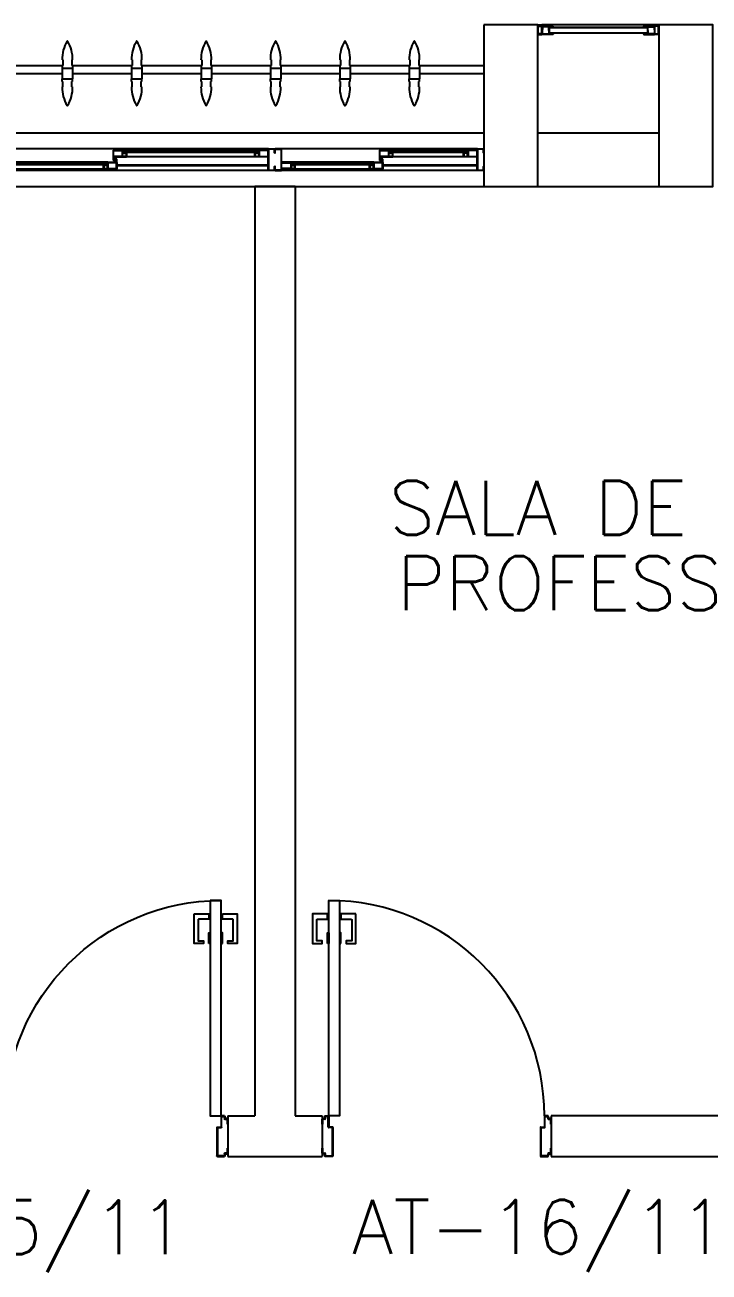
# Model space of a CAD drawing. Header units: millimetres. Extents: x 2686 to 2939, y 1294 to 1441.
# Drawn here: x 2752.568 to 2755.107, y 1316.345 to 1320.975 of the extents above; entities that cross this region are included whole.
import ezdxf

# ---------------------------------------------------------------- set-up
doc = ezdxf.new("R2010")
doc.units = ezdxf.units.MM
for name, color, linetype in [('AR-ALV', 2, 'Continuous'), ('AR-BRISES', 1, 'Continuous'), ('AR-ESQ', 1, 'Continuous'), ('AR-ESTC', 3, 'Continuous'), ('AR-PORTA', 1, 'Continuous'), ('BR-PAINEL', 1, 'Continuous'), ('BR-SUPORTE', 1, 'Continuous'), ('DT-ESQ-BAGUETE-C', 1, 'Continuous'), ('DT-ESQ-BAGUETE-V', 1, 'Continuous'), ('DT-ESQ-CHAPA DOBRADA-V', 1, 'Continuous'), ('DT-ESQ-PERFIL CADEIRA-C', 2, 'Continuous'), ('DT-ESQ-PERFIL CADEIRA-V', 2, 'Continuous'), ('DT-ESQ-PERFIL U SIMPLES-C', 2, 'Continuous'), ('DT-ESQ-PERFIL U-C', 2, 'Continuous'), ('DT-ESQ-PERFIL U-V', 1, 'Continuous'), ('DT-ESQ-VENEZIANA-C', 1, 'Continuous'), ('DT-ESQ-VENEZIANA-V', 1, 'Continuous'), ('DT-ESQ-VIDRO-C', 2, 'Continuous'), ('DT-TXTMOD', 1, 'Continuous'), ('ENDEREÇO', 2, 'Continuous'), ('maçaneta', 1, 'Continuous'), ('mov', 1, 'Continuous'), ('PM-PERFIL U-C', 2, 'Continuous'), ('pm1', 2, 'Continuous'), ('TEXTO', 2, 'Continuous')]:
    doc.layers.add(name, color=color, linetype=linetype)
doc.styles.add('S10', font='simplex.shx', dxfattribs={"height": 0.1})
doc.styles.add('UNB-100', font='simplex.shx', dxfattribs={"height": 0.2})
doc.styles.add('UNB1-100', font='simplex.shx', dxfattribs={"height": 0.2})

# ---------------------------------------------------------------- blocks, each defined once
blk = doc.blocks.new('EF35-P')
at = {"layer": 'DT-ESQ-BAGUETE-C', "ltscale": 0.1}
for points in [[(0.4225, -0.08), (0.409, -0.08), (0.409, -0.0785), (0.422, -0.0785, 0.414214), (0.4225, -0.078), (0.4225, -0.067, 0.414214), (0.422, -0.0665), (0.409, -0.0665), (0.409, -0.065), (0.4225, -0.065, -0.414214), (0.424, -0.0665), (0.424, -0.0785, -0.414214)], [(0.7015, -0.08), (0.715, -0.08), (0.715, -0.0785), (0.702, -0.0785, -0.414214), (0.7015, -0.078), (0.7015, -0.067, -0.414214), (0.702, -0.0665), (0.715, -0.0665), (0.715, -0.065), (0.7015, -0.065, 0.414214), (0.7, -0.0665), (0.7, -0.0785, 0.414214)], [(1.41, -0.08), (1.3965, -0.08), (1.3965, -0.0785), (1.4095, -0.0785, 0.414214), (1.41, -0.078), (1.41, -0.067, 0.414214), (1.4095, -0.0665), (1.3965, -0.0665), (1.3965, -0.065), (1.41, -0.065, -0.414214), (1.4115, -0.0665), (1.4115, -0.0785, -0.414214)], [(0.0735, -0.125), (0.06, -0.125), (0.06, -0.1235), (0.073, -0.1235, 0.414214), (0.0735, -0.123), (0.0735, -0.112, 0.414214), (0.073, -0.1115), (0.06, -0.1115), (0.06, -0.11), (0.0735, -0.11, -0.414214), (0.075, -0.1115), (0.075, -0.1235, -0.414214)], [(0.339, -0.125), (0.3525, -0.125), (0.3525, -0.1235), (0.3395, -0.1235, -0.414214), (0.339, -0.123), (0.339, -0.112, -0.414214), (0.3395, -0.1115), (0.3525, -0.1115), (0.3525, -0.11), (0.339, -0.11, 0.414214), (0.3375, -0.1115), (0.3375, -0.1235, 0.414214)], [(0.8485, -0.125), (0.835, -0.125), (0.835, -0.1235), (0.848, -0.1235, 0.414214), (0.8485, -0.123), (0.8485, -0.112, 0.414214), (0.848, -0.1115), (0.835, -0.1115), (0.835, -0.11), (0.8485, -0.11, -0.414214), (0.85, -0.1115), (0.85, -0.1235, -0.414214)], [(1.3265, -0.125), (1.34, -0.125), (1.34, -0.1235), (1.327, -0.1235, -0.414214), (1.3265, -0.123), (1.3265, -0.112, -0.414214), (1.327, -0.1115), (1.34, -0.1115), (1.34, -0.11), (1.3265, -0.11, 0.414214), (1.325, -0.1115), (1.325, -0.1235, 0.414214)]]:
    blk.add_lwpolyline(points, format="xyb", close=True, dxfattribs=at)
at = {"layer": 'DT-ESQ-BAGUETE-V', "ltscale": 0.1}
for p, q in [((0.4225, -0.065), (0.7015, -0.065)), ((1.41, -0.065), (1.9015, -0.065)), ((0.0735, -0.11), (0.339, -0.11)), ((0.8485, -0.11), (1.3265, -0.11))]:
    blk.add_line(p, q, dxfattribs=at)
at = {"layer": 'DT-ESQ-CHAPA DOBRADA-V', "ltscale": 0.1}
for p, q in [((0.025, -0.077), (0.374, -0.077)), ((0.025, -0.08), (0.374, -0.08)), ((0.8, -0.077), (1.3615, -0.077)), ((0.8, -0.08), (1.3615, -0.08))]:
    blk.add_line(p, q, dxfattribs=at)
at = {"layer": 'DT-ESQ-PERFIL CADEIRA-C', "ltscale": 0.1}
for p, q in [((0.376, -0.0885), (0.4225, -0.0885)), ((0.75, -0.0885), (0.7015, -0.0885)), ((1.3635, -0.0885), (1.41, -0.0885)), ((0.025, -0.1335), (0.0735, -0.1335)), ((0.3855, -0.1335), (0.339, -0.1335)), ((0.8, -0.1335), (0.8485, -0.1335)), ((1.373, -0.1335), (1.3265, -0.1335))]:
    blk.add_line(p, q, dxfattribs=at)
for points in [[(0.4225, -0.087, -1), (0.4225, -0.09), (0.376, -0.09, -0.414214), (0.374, -0.088), (0.374, -0.067, -0.414214), (0.376, -0.065), (0.4075, -0.065, -0.414214), (0.409, -0.0665), (0.409, -0.087)], [(0.409, -0.0885, -0.198913), (0.4079, -0.0881, -0.198913), (0.4075, -0.087), (0.4075, -0.067, 0.414214), (0.407, -0.0665), (0.376, -0.0665, 0.414214), (0.3755, -0.067), (0.3755, -0.088, 0.414214), (0.376, -0.0885)], [(0.7015, -0.09), (0.75, -0.09), (0.75, -0.0885), (0.715, -0.0885, 0.198912), (0.7161, -0.0881, 0.198913), (0.7165, -0.087), (0.7165, -0.067, -0.414214), (0.717, -0.0665), (0.75, -0.0665), (0.75, -0.065), (0.7165, -0.065, 0.414214), (0.715, -0.0665), (0.715, -0.0785), (0.715, -0.08), (0.715, -0.087), (0.7015, -0.087, 1)], [(1.41, -0.087, -1), (1.41, -0.09), (1.3635, -0.09, -0.414214), (1.3615, -0.088), (1.3615, -0.067, -0.414214), (1.3635, -0.065), (1.395, -0.065, -0.414214), (1.3965, -0.0665), (1.3965, -0.087)], [(1.3965, -0.0885, -0.198913), (1.3954, -0.0881, -0.198913), (1.395, -0.087), (1.395, -0.067, 0.414214), (1.3945, -0.0665), (1.3635, -0.0665, 0.414214), (1.363, -0.067), (1.363, -0.088, 0.414214), (1.3635, -0.0885)], [(0.0735, -0.135), (0.025, -0.135), (0.025, -0.1335), (0.06, -0.1335, -0.198912), (0.0589, -0.1331, -0.198913), (0.0585, -0.132), (0.0585, -0.112, 0.414214), (0.058, -0.1115), (0.025, -0.1115), (0.025, -0.11), (0.0585, -0.11, -0.414214), (0.06, -0.1115), (0.06, -0.1235), (0.06, -0.125), (0.06, -0.132), (0.0735, -0.132, -1)], [(0.339, -0.132, 1), (0.339, -0.135), (0.3855, -0.135, 0.414214), (0.3875, -0.133), (0.3875, -0.112, 0.414214), (0.3855, -0.11), (0.354, -0.11, 0.414214), (0.3525, -0.1115), (0.3525, -0.132)], [(0.3525, -0.1335, 0.198913), (0.3536, -0.1331, 0.198913), (0.354, -0.132), (0.354, -0.112, -0.414214), (0.3545, -0.1115), (0.3855, -0.1115, -0.414214), (0.386, -0.112), (0.386, -0.133, -0.414214), (0.3855, -0.1335)], [(0.8485, -0.135), (0.8, -0.135), (0.8, -0.1335), (0.835, -0.1335, -0.198912), (0.8339, -0.1331, -0.198913), (0.8335, -0.132), (0.8335, -0.112, 0.414214), (0.833, -0.1115), (0.8, -0.1115), (0.8, -0.11), (0.8335, -0.11, -0.414214), (0.835, -0.1115), (0.835, -0.1235), (0.835, -0.125), (0.835, -0.132), (0.8485, -0.132, -1)], [(1.3265, -0.132, 1), (1.3265, -0.135), (1.373, -0.135, 0.414214), (1.375, -0.133), (1.375, -0.112, 0.414214), (1.373, -0.11), (1.3415, -0.11, 0.414214), (1.34, -0.1115), (1.34, -0.132)], [(1.34, -0.1335, 0.198913), (1.3411, -0.1331, 0.198913), (1.3415, -0.132), (1.3415, -0.112, -0.414214), (1.342, -0.1115), (1.373, -0.1115, -0.414214), (1.3735, -0.112), (1.3735, -0.133, -0.414214), (1.373, -0.1335)]]:
    blk.add_lwpolyline(points, format="xyb", close=True, dxfattribs=at)
at = {"layer": 'DT-ESQ-PERFIL CADEIRA-V', "ltscale": 0.1}
for p, q in [((0.4075, -0.09), (0.7015, -0.09)), ((1.395, -0.09), (1.9015, -0.09)), ((0.0735, -0.135), (0.339, -0.135)), ((0.8485, -0.135), (1.3265, -0.135))]:
    blk.add_line(p, q, dxfattribs=at)
at = {"layer": 'DT-ESQ-PERFIL U SIMPLES-C', "ltscale": 0.1}
for points in [[(0.376, -0.102), (0.384, -0.102), (0.384, -0.1005), (0.376, -0.1005, -0.414214), (0.3755, -0.1), (0.3755, -0.092, -0.414214), (0.376, -0.0915), (0.384, -0.0915), (0.384, -0.09), (0.376, -0.09, 0.414214), (0.374, -0.092), (0.374, -0.1, 0.414214)], [(1.3635, -0.102), (1.3715, -0.102), (1.3715, -0.1005), (1.3635, -0.1005, -0.414214), (1.363, -0.1), (1.363, -0.092, -0.414214), (1.3635, -0.0915), (1.3715, -0.0915), (1.3715, -0.09), (1.3635, -0.09, 0.414214), (1.3615, -0.092), (1.3615, -0.1, 0.414214)], [(0.3855, -0.098), (0.3775, -0.098), (0.3775, -0.0995), (0.3855, -0.0995, -0.414214), (0.386, -0.1), (0.386, -0.108, -0.414214), (0.3855, -0.1085), (0.3775, -0.1085), (0.3775, -0.11), (0.3855, -0.11, 0.414214), (0.3875, -0.108), (0.3875, -0.1, 0.414214)], [(1.373, -0.098), (1.365, -0.098), (1.365, -0.0995), (1.373, -0.0995, -0.414214), (1.3735, -0.1), (1.3735, -0.108, -0.414214), (1.373, -0.1085), (1.365, -0.1085), (1.365, -0.11), (1.373, -0.11, 0.414214), (1.375, -0.108), (1.375, -0.1, 0.414214)]]:
    blk.add_lwpolyline(points, format="xyb", close=True, dxfattribs=at)
at = {"layer": 'DT-ESQ-PERFIL U-C', "ltscale": 0.1}
for points in [[(0, -0.0615, -0.414214), (0.0015, -0.06), (0.0235, -0.06, -0.414214), (0.025, -0.0615), (0.025, -0.1385, -0.414214), (0.0235, -0.14), (0.0015, -0.14, -0.414214), (0, -0.1385), (0, -0.125), (0.0015, -0.125), (0.0015, -0.138, 0.414214), (0.002, -0.1385), (0.023, -0.1385, 0.414214), (0.0235, -0.138), (0.0235, -0.062, 0.414214), (0.023, -0.0615), (0.002, -0.0615, 0.414214), (0.0015, -0.062), (0.0015, -0.075), (0, -0.075)], [(0.775, -0.0615, 0.414214), (0.7735, -0.06), (0.7515, -0.06, 0.414214), (0.75, -0.0615), (0.75, -0.1385, 0.414214), (0.7515, -0.14), (0.7735, -0.14, 0.414214), (0.775, -0.1385), (0.775, -0.125), (0.7735, -0.125), (0.7735, -0.138, -0.414214), (0.773, -0.1385), (0.752, -0.1385, -0.414214), (0.7515, -0.138), (0.7515, -0.062, -0.414214), (0.752, -0.0615), (0.773, -0.0615, -0.414214), (0.7735, -0.062), (0.7735, -0.075), (0.775, -0.075)], [(0.775, -0.0615, -0.414214), (0.7765, -0.06), (0.7985, -0.06, -0.414214), (0.8, -0.0615), (0.8, -0.1385, -0.414214), (0.7985, -0.14), (0.7765, -0.14, -0.414214), (0.775, -0.1385), (0.775, -0.125), (0.7765, -0.125), (0.7765, -0.138, 0.414214), (0.777, -0.1385), (0.798, -0.1385, 0.414214), (0.7985, -0.138), (0.7985, -0.062, 0.414214), (0.798, -0.0615), (0.777, -0.0615, 0.414214), (0.7765, -0.062), (0.7765, -0.075), (0.775, -0.075)]]:
    blk.add_lwpolyline(points, format="xyb", close=True, dxfattribs=at)
at = {"layer": 'DT-ESQ-PERFIL U-V', "ltscale": 0.1}
for p, q in [((0.0235, -0.06), (0.7515, -0.06)), ((0.7985, -0.06), (1.9515, -0.06)), ((0.0235, -0.14), (0.7515, -0.14)), ((0.7985, -0.14), (1.9515, -0.14))]:
    blk.add_line(p, q, dxfattribs=at)
at = {"layer": 'DT-ESQ-VIDRO-C', "ltscale": 0.1}
for points in [[(0.7125, -0.085), (0.7125, -0.082), (0.4115, -0.082), (0.4115, -0.085)], [(1.9125, -0.085), (1.9125, -0.082), (1.399, -0.082), (1.399, -0.085)], [(0.063, -0.13), (0.063, -0.127), (0.3495, -0.127), (0.3495, -0.13)], [(0.838, -0.13), (0.838, -0.127), (1.337, -0.127), (1.337, -0.13)]]:
    blk.add_lwpolyline(points, close=True, dxfattribs=at)
at = {"layer": 'DT-TXTMOD', "ltscale": 0.1, "style": 'S10', "flags": 3}
for tag, p in [('M01', (0.025, -0.28)), ('M02', (0.3253, -0.28)), ('M03', (0.627, -0.28)), ('M04', (0.9288, -0.28)), ('M05', (1.2306, -0.28)), ('M06', (1.5323, -0.28)), ('M07', (1.8341, -0.28)), ('M08', (2.1359, -0.28)), ('M09', (2.4376, -0.28)), ('M10', (2.7394, -0.28)), ('M11', (3.0412, -0.28)), ('M12', (3.3429, -0.28)), ('M13', (3.6447, -0.28)), ('M14', (3.9464, -0.28)), ('M15', (4.2482, -0.28)), ('M16', (4.55, -0.28)), ('M17', (4.8517, -0.28))]:
    blk.add_attdef(tag, p, '', height=0.1, dxfattribs=at)
blk = doc.blocks.new('BR-MODULO8')
at = {"layer": 'BR-PAINEL'}
for p, q in [((-1.5642, 0.27), (-1.5617, 0.27)), ((-1.5642, 0.25), (-1.5642, 0.24)), ((-1.5642, 0.25), (-1.5617, 0.25)), ((-1.5642, 0.24), (-1.5258, 0.24)), ((-1.5642, 0.24), (-1.5642, 0.2)), ((-1.5617, 0.27), (-1.5617, 0.25)), ((-1.5283, 0.27), (-1.5283, 0.25)), ((-1.5258, 0.27), (-1.5283, 0.27)), ((-1.5258, 0.25), (-1.5283, 0.25)), ((-1.5258, 0.25), (-1.5258, 0.24)), ((-1.5258, 0.24), (-1.5258, 0.2)), ((-1.3067, 0.27), (-1.3042, 0.27)), ((-1.3067, 0.25), (-1.3067, 0.24)), ((-1.3067, 0.25), (-1.3042, 0.25)), ((-1.3067, 0.24), (-1.2683, 0.24)), ((-1.3067, 0.24), (-1.3067, 0.2)), ((-1.3042, 0.27), (-1.3042, 0.25)), ((-1.2708, 0.27), (-1.2708, 0.25)), ((-1.2683, 0.27), (-1.2708, 0.27)), ((-1.2683, 0.25), (-1.2708, 0.25)), ((-1.2683, 0.25), (-1.2683, 0.24)), ((-1.2683, 0.24), (-1.2683, 0.2)), ((-1.0492, 0.27), (-1.0467, 0.27)), ((-1.0492, 0.25), (-1.0492, 0.24)), ((-1.0492, 0.25), (-1.0467, 0.25)), ((-1.0492, 0.24), (-1.0108, 0.24)), ((-1.0492, 0.24), (-1.0492, 0.2)), ((-1.0467, 0.27), (-1.0467, 0.25)), ((-1.0133, 0.27), (-1.0133, 0.25)), ((-1.0108, 0.27), (-1.0133, 0.27)), ((-1.0108, 0.25), (-1.0133, 0.25)), ((-1.0108, 0.25), (-1.0108, 0.24)), ((-1.0108, 0.24), (-1.0108, 0.2)), ((-0.7917, 0.27), (-0.7892, 0.27)), ((-0.7917, 0.25), (-0.7917, 0.24)), ((-0.7917, 0.25), (-0.7892, 0.25)), ((-0.7917, 0.24), (-0.7533, 0.24)), ((-0.7917, 0.24), (-0.7917, 0.2)), ((-0.7892, 0.27), (-0.7892, 0.25)), ((-0.7558, 0.27), (-0.7558, 0.25)), ((-0.7533, 0.27), (-0.7558, 0.27)), ((-0.7533, 0.25), (-0.7558, 0.25)), ((-0.7533, 0.25), (-0.7533, 0.24)), ((-0.7533, 0.24), (-0.7533, 0.2)), ((-0.5342, 0.27), (-0.5317, 0.27)), ((-0.5342, 0.25), (-0.5317, 0.25)), ((-0.5342, 0.25), (-0.5342, 0.24)), ((-0.5342, 0.24), (-0.5342, 0.2)), ((-0.5342, 0.24), (-0.4958, 0.24)), ((-0.5317, 0.27), (-0.5317, 0.25)), ((-0.4958, 0.27), (-0.4983, 0.27)), ((-0.4983, 0.27), (-0.4983, 0.25)), ((-0.4958, 0.25), (-0.4983, 0.25)), ((-0.4958, 0.25), (-0.4958, 0.24)), ((-0.4958, 0.24), (-0.4958, 0.2)), ((-0.2767, 0.27), (-0.2742, 0.27)), ((-0.2767, 0.25), (-0.2767, 0.24)), ((-0.2767, 0.25), (-0.2742, 0.25)), ((-0.2767, 0.24), (-0.2383, 0.24)), ((-0.2767, 0.24), (-0.2767, 0.2)), ((-0.2742, 0.27), (-0.2742, 0.25)), ((-0.2408, 0.27), (-0.2408, 0.25)), ((-0.2383, 0.27), (-0.2408, 0.27)), ((-0.2383, 0.25), (-0.2408, 0.25)), ((-0.2383, 0.25), (-0.2383, 0.24)), ((-0.2383, 0.24), (-0.2383, 0.2)), ((-1.5642, 0.2), (-1.5258, 0.2)), ((-1.5642, 0.19), (-1.5642, 0.2)), ((-1.5642, 0.19), (-1.5617, 0.19)), ((-1.5617, 0.17), (-1.5617, 0.19)), ((-1.5258, 0.19), (-1.5283, 0.19)), ((-1.5283, 0.17), (-1.5283, 0.19)), ((-1.5258, 0.19), (-1.5258, 0.2)), ((-1.3067, 0.2), (-1.2683, 0.2)), ((-1.3067, 0.19), (-1.3067, 0.2)), ((-1.3067, 0.19), (-1.3042, 0.19)), ((-1.3042, 0.17), (-1.3042, 0.19)), ((-1.2683, 0.19), (-1.2708, 0.19)), ((-1.2708, 0.17), (-1.2708, 0.19)), ((-1.2683, 0.19), (-1.2683, 0.2)), ((-1.0492, 0.2), (-1.0108, 0.2)), ((-1.0492, 0.19), (-1.0492, 0.2)), ((-1.0492, 0.19), (-1.0467, 0.19)), ((-1.0467, 0.17), (-1.0467, 0.19)), ((-1.0108, 0.19), (-1.0133, 0.19)), ((-1.0133, 0.17), (-1.0133, 0.19)), ((-1.0108, 0.19), (-1.0108, 0.2)), ((-0.7917, 0.2), (-0.7533, 0.2)), ((-0.7917, 0.19), (-0.7917, 0.2)), ((-0.7917, 0.19), (-0.7892, 0.19)), ((-0.7892, 0.17), (-0.7892, 0.19)), ((-0.7533, 0.19), (-0.7558, 0.19)), ((-0.7558, 0.17), (-0.7558, 0.19)), ((-0.7533, 0.19), (-0.7533, 0.2)), ((-0.5342, 0.19), (-0.5342, 0.2)), ((-0.5342, 0.2), (-0.4958, 0.2)), ((-0.5342, 0.19), (-0.5317, 0.19)), ((-0.5317, 0.17), (-0.5317, 0.19)), ((-0.4983, 0.17), (-0.4983, 0.19)), ((-0.4958, 0.19), (-0.4983, 0.19)), ((-0.4958, 0.19), (-0.4958, 0.2)), ((-0.2767, 0.2), (-0.2383, 0.2)), ((-0.2767, 0.19), (-0.2767, 0.2)), ((-0.2767, 0.19), (-0.2742, 0.19)), ((-0.2742, 0.17), (-0.2742, 0.19)), ((-0.2383, 0.19), (-0.2408, 0.19)), ((-0.2408, 0.17), (-0.2408, 0.19)), ((-0.2383, 0.19), (-0.2383, 0.2)), ((-1.5642, 0.17), (-1.5617, 0.17)), ((-1.5258, 0.17), (-1.5283, 0.17)), ((-1.3067, 0.17), (-1.3042, 0.17)), ((-1.2683, 0.17), (-1.2708, 0.17)), ((-1.0492, 0.17), (-1.0467, 0.17)), ((-1.0108, 0.17), (-1.0133, 0.17)), ((-0.7917, 0.17), (-0.7892, 0.17)), ((-0.7533, 0.17), (-0.7558, 0.17)), ((-0.5342, 0.17), (-0.5317, 0.17)), ((-0.4958, 0.17), (-0.4983, 0.17)), ((-0.2767, 0.17), (-0.2742, 0.17)), ((-0.2383, 0.17), (-0.2408, 0.17))]:
    blk.add_line(p, q, dxfattribs=at)
for centre, radius, start, end in [((-1.4392, 0.2739), 0.1251, 148.4721, 181.772), ((-1.545, 0.3387), 0.001, 37.1012, 142.8988), ((-1.6508, 0.2739), 0.1251, 358.228, 31.5279), ((-1.1817, 0.2739), 0.1251, 148.4721, 181.772), ((-1.2875, 0.3387), 0.001, 37.1012, 142.8988), ((-1.3933, 0.2739), 0.1251, 358.228, 31.5279), ((-0.9242, 0.2739), 0.1251, 148.4721, 181.772), ((-1.03, 0.3387), 0.001, 37.1012, 142.8988), ((-1.1358, 0.2739), 0.1251, 358.228, 31.5279), ((-0.6667, 0.2739), 0.1251, 148.4721, 181.772), ((-0.7725, 0.3387), 0.001, 37.1012, 142.8988), ((-0.8783, 0.2739), 0.1251, 358.228, 31.5279), ((-0.4092, 0.2739), 0.1251, 148.4721, 181.772), ((-0.515, 0.3387), 0.001, 37.1012, 142.8988), ((-0.6208, 0.2739), 0.1251, 358.228, 31.5279), ((-0.1517, 0.2739), 0.1251, 148.4721, 181.772), ((-0.2575, 0.3387), 0.001, 37.1012, 142.8988), ((-0.3633, 0.2739), 0.1251, 358.228, 31.5279), ((-1.4392, 0.1661), 0.1251, 178.228, 211.5279), ((-1.6508, 0.1661), 0.1251, 328.4721, 1.772), ((-1.1817, 0.1661), 0.1251, 178.228, 211.5279), ((-1.3933, 0.1661), 0.1251, 328.4721, 1.772), ((-0.9242, 0.1661), 0.1251, 178.228, 211.5279), ((-1.1358, 0.1661), 0.1251, 328.4721, 1.772), ((-0.6667, 0.1661), 0.1251, 178.228, 211.5279), ((-0.8783, 0.1661), 0.1251, 328.4721, 1.772), ((-0.4092, 0.1661), 0.1251, 178.228, 211.5279), ((-0.6208, 0.1661), 0.1251, 328.4721, 1.772), ((-0.1517, 0.1661), 0.1251, 178.228, 211.5279), ((-0.3633, 0.1661), 0.1251, 328.4721, 1.772), ((-1.545, 0.1013), 0.001, 217.1012, 322.8988), ((-1.2875, 0.1013), 0.001, 217.1012, 322.8988), ((-1.03, 0.1013), 0.001, 217.1012, 322.8988), ((-0.7725, 0.1013), 0.001, 217.1012, 322.8988), ((-0.515, 0.1013), 0.001, 217.1012, 322.8988), ((-0.2575, 0.1013), 0.001, 217.1012, 322.8988)]:
    blk.add_arc(centre, radius, start, end, dxfattribs=at)
at = {"layer": 'BR-SUPORTE'}
for p, q in [((-1.7833, 0.25), (-1.5617, 0.25)), ((-1.5258, 0.25), (-1.3042, 0.25)), ((-1.2683, 0.25), (-1.0467, 0.25)), ((-1.0108, 0.25), (-0.7892, 0.25)), ((-0.7533, 0.25), (-0.5317, 0.25)), ((-0.4958, 0.25), (-0.2742, 0.25)), ((-0.2383, 0.25), (0, 0.25)), ((-1.7833, 0.22), (-1.5642, 0.22)), ((-1.5258, 0.22), (-1.3067, 0.22)), ((-1.2683, 0.22), (-1.0492, 0.22)), ((-1.0108, 0.22), (-0.7917, 0.22)), ((-0.7533, 0.22), (-0.5342, 0.22)), ((-0.4958, 0.22), (-0.2767, 0.22)), ((-0.2383, 0.22), (0, 0.22))]:
    blk.add_line(p, q, dxfattribs=at)
blk = doc.blocks.new('PM3')
at = {"layer": 'maçaneta'}
for points in [[(0.02, 0.825), (-0.035, 0.825), (-0.035, 0.715), (0, 0.715), (0, 0.725), (-0.02, 0.725), (-0.02, 0.8035, -0.414214), (-0.0185, 0.805), (0.02, 0.805)], [(0.125, 0.825), (0.07, 0.825), (0.07, 0.805), (0.1085, 0.805, -0.414214), (0.11, 0.8035), (0.11, 0.725), (0.09, 0.725), (0.09, 0.715), (0.125, 0.715)]]:
    blk.add_lwpolyline(points, format="xyb", close=True, dxfattribs=at)
for points in [[(0.02, 0.715), (0.02, 0.755), (0.025, 0.755), (0.025, 0.715)], [(0.07, 0.715), (0.07, 0.755), (0.065, 0.755), (0.065, 0.715)]]:
    blk.add_lwpolyline(points, close=True, dxfattribs=at)
at = {"layer": 'mov'}
blk.add_arc((0.025, 0.075), 0.8, 0, 90, dxfattribs=at)
at = {"layer": 'PM-PERFIL U-C'}
for p, q in [((0, 0.045), (0, 0.0635)), ((0.0015, 0.065), (0.01, 0.065)), ((0.002, 0.063), (0.002, 0.045)), ((0.0105, 0.063), (0.002, 0.063)), ((0.01, 0.065), (0.01, 0.0735)), ((0.0115, 0.075), (0.0235, 0.075)), ((0.012, 0.073), (0.012, 0.0645)), ((0.023, 0.073), (0.012, 0.073)), ((0.023, 0.0335), (0.023, 0.073)), ((0.025, 0.0735), (0.025, 0.034)), ((0.825, 0.0735), (0.825, 0.034)), ((0.8385, 0.075), (0.8265, 0.075)), ((0.827, 0.073), (0.838, 0.073)), ((0.827, 0.0335), (0.827, 0.073)), ((0.838, 0.073), (0.838, 0.0645)), ((0.8395, 0.063), (0.848, 0.063)), ((0.84, 0.065), (0.84, 0.0735)), ((0.8485, 0.065), (0.84, 0.065)), ((0.848, 0.063), (0.848, 0.045)), ((0.85, 0.045), (0.85, 0.0635)), ((0.002, 0.045), (0, 0.045)), ((0.038, 0.032), (0.0245, 0.032)), ((0.0385, 0.034), (0.025, 0.034)), ((0.038, 0.032), (0.038, -0.073)), ((0.04, 0.0325), (0.04, -0.0735)), ((0.81, 0.0325), (0.81, -0.0735)), ((0.8115, 0.034), (0.825, 0.034)), ((0.812, 0.032), (0.8255, 0.032)), ((0.812, 0.032), (0.812, -0.073)), ((0.848, 0.045), (0.85, 0.045)), ((0, -0.045), (0.002, -0.045)), ((0, -0.0635), (0, -0.045)), ((0.002, -0.045), (0.002, -0.063)), ((0.85, -0.045), (0.848, -0.045)), ((0.848, -0.045), (0.848, -0.063)), ((0.85, -0.0635), (0.85, -0.045)), ((0.01, -0.065), (0.0015, -0.065)), ((0.002, -0.063), (0.0105, -0.063)), ((0.01, -0.0735), (0.01, -0.065)), ((0.0385, -0.075), (0.0115, -0.075)), ((0.012, -0.0645), (0.012, -0.073)), ((0.012, -0.073), (0.038, -0.073)), ((0.8115, -0.075), (0.8385, -0.075)), ((0.838, -0.073), (0.812, -0.073)), ((0.838, -0.0645), (0.838, -0.073)), ((0.848, -0.063), (0.8395, -0.063)), ((0.84, -0.0735), (0.84, -0.065)), ((0.84, -0.065), (0.8485, -0.065))]:
    blk.add_line(p, q, dxfattribs=at)
for centre, start, end in [((0.0015, 0.0635), 90, 180), ((0.0115, 0.0735), 90, 180), ((0.0105, 0.0645), 270, 0), ((0.0235, 0.0735), 360, 90), ((0.8265, 0.0735), 90, 180), ((0.8395, 0.0645), 180, 270), ((0.8385, 0.0735), 0, 90), ((0.8485, 0.0635), 0, 90), ((0.0245, 0.0335), 180, 270), ((0.0385, 0.0325), 0, 90), ((0.8115, 0.0325), 90, 180), ((0.8255, 0.0335), 270, 0), ((0.0015, -0.0635), 180, 270), ((0.0115, -0.0735), 180, 270), ((0.0105, -0.0645), 0, 90), ((0.0385, -0.0735), 269.9386, 0), ((0.8115, -0.0735), 180, 270.0614), ((0.8395, -0.0645), 90, 180), ((0.8385, -0.0735), 270, 0), ((0.8485, -0.0635), 270, 0)]:
    blk.add_arc(centre, 0.0015, start, end, dxfattribs=at)
at = {"layer": 'pm1'}
blk.add_lwpolyline([(0.065, 0.875), (0.065, 0.075), (0.025, 0.075), (0.025, 0.875)], close=True, dxfattribs=at)
blk = doc.blocks.new('EF01C-P')
at = {"layer": 'DT-ESQ-BAGUETE-C', "ltscale": 0.1}
for points in [[(0.0015, 0.035), (0.015, 0.035), (0.015, 0.0335), (0.0015, 0.0335), (0.0015, 0.005), (0.015, 0.005), (0.015, 0.0035), (0.0015, 0.0035, -0.414214), (0, 0.005), (0, 0.0335, -0.414214)], [(0.4485, 0.035), (0.435, 0.035), (0.435, 0.0335), (0.4485, 0.0335), (0.4485, 0.005), (0.435, 0.005), (0.435, 0.0035), (0.4485, 0.0035, 0.414214), (0.45, 0.005), (0.45, 0.0335, 0.414214)]]:
    blk.add_lwpolyline(points, format="xyb", close=True, dxfattribs=at)
at = {"layer": 'DT-ESQ-PERFIL CADEIRA-C', "ltscale": 0.1}
for points in [[(0.01, 0.0015), (0.01, 0.003), (0.0015, 0.003, 1), (0.0015, 0), (0.015, 0, 0.414214), (0.0165, 0.0015), (0.0165, 0.0335), (0.043, 0.0335)], [(0.043, 0.0065), (0.018, 0.0065), (0.018, 0.0165), (0.0165, 0.0165), (0.0165, 0.0065, 0.414214), (0.018, 0.005), (0.043, 0.005), (0.0565, 0.005, 1), (0.0565, 0.008), (0.043, 0.008), (0.043, 0.02), (0.043, 0.032), (0.0565, 0.032, 1), (0.0565, 0.035), (0.043, 0.035), (0.0165, 0.035, 0.414214), (0.015, 0.0335), (0.015, 0.0015), (0.0015, 0.0015)], [(0.0415, 0.02), (0.0415, 0.032, -0.414214), (0.043, 0.0335), (0.0565, 0.0335)], [(0.0415, 0.02), (0.0415, 0.008, 0.414214), (0.043, 0.0065), (0.0565, 0.0065)], [(0.407, 0.0065), (0.432, 0.0065), (0.432, 0.0165), (0.4335, 0.0165), (0.4335, 0.0065, -0.414214), (0.432, 0.005), (0.407, 0.005), (0.3935, 0.005, -1), (0.3935, 0.008), (0.407, 0.008), (0.407, 0.02), (0.407, 0.032), (0.3935, 0.032, -1), (0.3935, 0.035), (0.407, 0.035), (0.4335, 0.035, -0.414214), (0.435, 0.0335), (0.435, 0.0015), (0.4485, 0.0015)], [(0.4085, 0.02), (0.4085, 0.032, 0.414214), (0.407, 0.0335), (0.3935, 0.0335)], [(0.4085, 0.02), (0.4085, 0.008, -0.414214), (0.407, 0.0065), (0.3935, 0.0065)], [(0.44, 0.0015), (0.44, 0.003), (0.4485, 0.003, -1), (0.4485, 0), (0.435, 0, -0.414214), (0.4335, 0.0015), (0.4335, 0.0335), (0.407, 0.0335)]]:
    blk.add_lwpolyline(points, format="xyb", dxfattribs=at)
at = {"layer": 'DT-ESQ-PERFIL CADEIRA-V', "ltscale": 0.1}
blk.add_line((0.015, 0), (0.435, 0), dxfattribs=at)
at = {"layer": 'DT-ESQ-VENEZIANA-C', "ltscale": 0.1}
for p, q in [((0.043, 0.0105), (0.407, 0.0105)), ((0.043, 0.009), (0.407, 0.009))]:
    blk.add_line(p, q, dxfattribs=at)
at = {"layer": 'DT-ESQ-VENEZIANA-V', "ltscale": 0.1}
blk.add_line((0.043, 0.031), (0.407, 0.031), dxfattribs=at)
at = {"layer": 'DT-TXTMOD', "ltscale": 0.1, "style": 'S10', "flags": 3}
blk.add_attdef('EF01C', (0.0208, -0.14), '', height=0.1, dxfattribs=at)

msp = doc.modelspace()

# ---------------------------------------------------------------- linework, layer by layer
at = {"layer": 'AR-ALV'}
for p, q in [((2754.4707, 1320.5749), (2754.9207, 1320.5749)), ((2753.5707, 1320.3749), (2753.4207, 1320.3749)), ((2753.4207, 1320.3749), (2753.4207, 1316.9249)), ((2753.5707, 1320.3749), (2753.5707, 1316.9249)), ((2754.4707, 1320.3749), (2754.9207, 1320.3749)), ((2753.3207, 1316.9249), (2753.4207, 1316.9249)), ((2753.3207, 1316.9249), (2753.3207, 1316.7749)), ((2753.5707, 1316.9249), (2753.6707, 1316.9249)), ((2753.6707, 1316.9249), (2753.6707, 1316.7749)), ((2754.5207, 1316.9249), (2754.5207, 1316.7749)), ((2756.4207, 1316.9249), (2754.5207, 1316.9249)), ((2753.3207, 1316.7749), (2753.6707, 1316.7749)), ((2754.5207, 1316.7749), (2758.5707, 1316.7749))]:
    msp.add_line(p, q, dxfattribs=at)
at = {"layer": 'AR-ESQ'}
for p, q in [((2749.1207, 1320.5749), (2754.2707, 1320.5749)), ((2749.1207, 1320.3749), (2754.2707, 1320.3749))]:
    msp.add_line(p, q, dxfattribs=at)
at = {"layer": 'AR-ESTC'}
for points in [[(2754.2707, 1320.9749), (2754.2707, 1320.3749), (2754.4707, 1320.3749), (2754.4707, 1320.9749)], [(2754.9207, 1320.9749), (2754.9207, 1320.3749), (2755.1207, 1320.3749), (2755.1207, 1320.9749)]]:
    msp.add_lwpolyline(points, close=True, dxfattribs=at)

# ---------------------------------------------------------------- block references
at = {"layer": 'AR-BRISES'}
msp.add_blockref('BR-MODULO8', (2754.2707, 1320.5749), dxfattribs=at)
at = {"layer": 'AR-ESQ', "rotation": 180}
for name, p in [('EF01C-P', (2754.9207, 1320.9749)), ('EF35-P', (2754.2707, 1320.3749))]:
    msp.add_blockref(name, p, dxfattribs=at)
at = {"layer": 'AR-PORTA', "xscale": -1}
msp.add_blockref('PM3', (2753.3207, 1316.8499), dxfattribs=at)
at = {"layer": 'AR-PORTA'}
msp.add_blockref('PM3', (2753.6707, 1316.8499), dxfattribs=at)

# ---------------------------------------------------------------- texts
at = {"layer": 'ENDEREÇO', "style": 'UNB1-100'}
for s, p in [('AT-15/11', (2751.7765, 1316.4121)), ('AT-16/11', (2753.7811, 1316.4132))]:
    msp.add_text(s, height=0.2, dxfattribs=at).set_placement(p)
at = {"layer": 'TEXTO', "style": 'UNB-100'}
for s, p in [('SALA DE', (2753.9185, 1319.0826)), ('PROFESSOR', (2753.9483, 1318.8024))]:
    msp.add_text(s, height=0.2, dxfattribs=at).set_placement(p)

doc.saveas('drawing.dxf')
